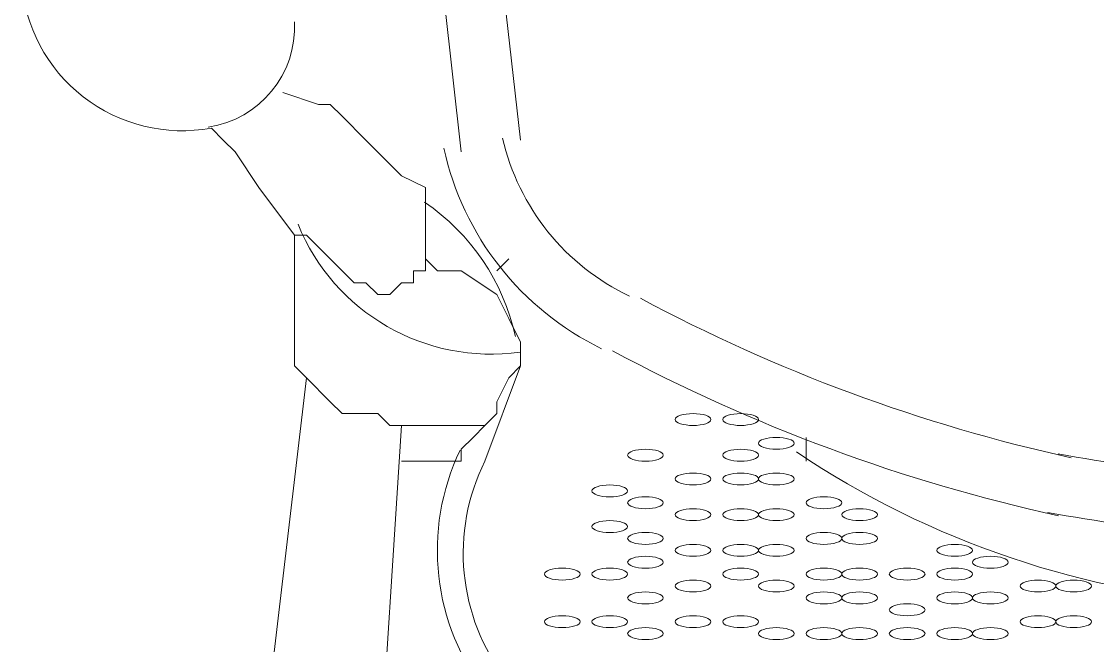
# Model space of a CAD drawing. Header units: metres. Extents: x 29 to 86.9, y -23.2 to 39.7.
# Drawn here: x 80.2624 to 80.4836, y -16.9537 to -16.8254 of the extents above; entities that cross this region are included whole.
import ezdxf

# ---------------------------------------------------------------- set-up
doc = ezdxf.new("R2010")
doc.units = ezdxf.units.M
doc.header["$LTSCALE"] = 100
doc.layers.get('0').update_dxf_attribs({"color": 254})
doc.layers.add('Arqui', color=8, linetype='Continuous', lineweight=0)

# ---------------------------------------------------------------- blocks, each defined once
blk = doc.blocks.new('A$C9582355f')
at = {"layer": 'Arqui'}
for points in [[(51.37009953276555, 6.311762311393977), (51.35787153276561, 6.421814311393973), (51.35542593276551, 6.529420711393868), (51.35542593276551, 6.541648711393918), (51.35542593276551, 6.551431111393867), (51.35298033276553, 6.551431111393867), (51.35053473276554, 6.553876711393968), (51.34564353276556, 6.553876711393968), (51.34564353276556, 6.55876791139417), (51.34319793276558, 6.563659111393918), (51.33586113276561, 6.615016711394219)], [(51.36765393276556, 6.529420711393868), (51.37009953276555, 6.421814311393973), (51.3823275327656, 6.314207911394078)], [(51.36276273276559, 6.289751911393978), (51.36276273276559, 6.292197511394079), (51.36276273276559, 6.297088711393826), (51.36276273276559, 6.299534311393927), (51.36276273276559, 6.304425511394129), (51.35787153276561, 6.30687111139423), (51.35053473276554, 6.314207911394078), (51.34564353276556, 6.319099111393825), (51.34319793276558, 6.321544711393926), (51.34075233276559, 6.321544711393926), (51.33341553276551, 6.323990311394027)], [(51.37743633276551, 6.287306311393877), (51.37988193276561, 6.289751911393978)], [(51.35298033276553, 6.179699911393982), (51.35787153276561, 6.255513511393929)], [(51.37499073276553, 6.255513511393929), (51.37254513276554, 6.253067911393828), (51.37009953276555, 6.250622311394181), (51.37009953276555, 6.24817671139408), (51.36765393276556, 6.24817671139408), (51.36276273276559, 6.24817671139408), (51.35787153276561, 6.24817671139408)], [(51.44102193276552, 6.253067911393828), (51.44102193276552, 6.250622311394181), (51.44102193276552, 6.24817671139408)]]:
    blk.add_lwpolyline(points, dxfattribs=at)
for points in [[(51.33586113276561, 6.29464311139418), (51.32852433276554, 6.304425511394129), (51.32363313276556, 6.311762311393977), (51.32118753276558, 6.314207911394078), (51.31874193276559, 6.316653511394179, -0.4491904812949813), (51.27971282246955, 6.347095141849877)], [(51.37933025431749, 6.203284617482041, -0.2864121761056896), (51.37499073276553, 6.24817671139408), (51.3823275327656, 6.267741511393979)], [(51.35050642347841, 6.180136240685442, -1.027903158018078), (51.32852433276554, 6.182145511394083), (51.3383067327656, 6.265295911393878)], [(51.43902143196561, 6.25006129075382, 0.1333274390357616), (51.53150913276562, 6.218829511394233), (51.56819313276554, 6.216383911394132), (51.60487713276558, 6.218829511394233, 0.1333274390359787), (51.69736483356559, 6.25006129075382)]]:
    blk.add_lwpolyline(points, format="xyb", dxfattribs=at)
blk.add_lwpolyline([(51.33586113276561, 6.29464311139418), (51.33586113276561, 6.27018711139408), (51.33586113276561, 6.267741511393979), (51.3383067327656, 6.265295911393878), (51.34319793276558, 6.260404711394131), (51.34564353276556, 6.25795911139403), (51.35053473276554, 6.25795911139403), (51.35298033276553, 6.25795911139403), (51.35542593276551, 6.255513511393929), (51.35787153276561, 6.255513511393929), (51.36276273276559, 6.255513511393929), (51.37009953276555, 6.255513511393929), (51.37499073276553, 6.255513511393929), (51.37743633276551, 6.25795911139403), (51.37743633276551, 6.260404711394131), (51.37988193276561, 6.265295911393878), (51.3823275327656, 6.267741511393979), (51.3823275327656, 6.27018711139408), (51.3823275327656, 6.272632711394181), (51.37988193276561, 6.277523911393928), (51.37743633276551, 6.28241511139413), (51.37009953276555, 6.287306311393877), (51.36520833276558, 6.287306311393877), (51.36276273276559, 6.289751911393978), (51.36276273276559, 6.287306311393877), (51.3603171327656, 6.287306311393877), (51.3603171327656, 6.284860711394231), (51.35787153276561, 6.284860711394231), (51.35542593276551, 6.28241511139413), (51.35298033276553, 6.28241511139413), (51.35053473276554, 6.284860711394231), (51.34808913276555, 6.284860711394231), (51.34564353276556, 6.287306311393877), (51.34319793276558, 6.289751911393978), (51.34075233276559, 6.292197511394079), (51.3383067327656, 6.29464311139418)], close=True, dxfattribs=at)
for points in [[(51.40697614822153, 6.281661377473938, 0.06904268617296556), (51.49554619346958, 6.248874245426123, -0.06904268617296556)], [(51.49283421871752, 6.249646150154149, 0.03702424981653563), (51.55273657392553, 6.243456165362204, -0.03702424981653563)]]:
    blk.add_lwpolyline(points, format="xyb", close=True, dxfattribs=at)
for centre, radius, start, end in [((51.31507355279945, 6.337441091454366), 0.02078757141585036, 278.3440476730934, 2.889462679554633), ((51.4251255662893, 6.325213151317712), 0.04768924495999383, 192.83756601006, 244.6929879346418), ((51.4251255568426, 6.325213121204797), 0.05991722556788363, 192.21680711305, 244.1436634899828), ((51.33708398649554, 6.26407314078142), 0.04524353822665116, 12.43650084633528, 55.67873892200437), ((51.3762135540116, 6.312985122325699), 0.0427980154408161, 202.1154694373844, 278.0474508717234), ((51.56941575434445, 6.584446591449705), 0.3436066231021728, 241.7871268446955, 257.5854737641031), ((51.56941556866633, 6.584446073752133), 0.3558340827163442, 241.787115797894, 257.5854830796574), ((51.41289750402649, 6.229834697629485), 0.04768917459722642, 154.4128100542981, 218.3422815537811), ((51.56452498207085, 6.650480476151188), 0.4194229748834808, 259.8596483171588, 268.3410398724073)]:
    blk.add_arc(centre, radius, start, end, dxfattribs=at)
for points in [[(51.41778873276559, 6.25795911139403), (51.41576272435753, 6.25795911139403), (51.41412033276555, 6.257411639378006), (51.41412033276555, 6.256736311393979)], [(51.41412033276555, 6.256736311393979), (51.41412033276555, 6.256060983409952), (51.41576272435753, 6.255513511393929), (51.41778873276559, 6.255513511393929)], [(51.42145713276562, 6.256736311393979), (51.42145713276562, 6.257411639378006), (51.41981474117352, 6.25795911139403), (51.41778873276559, 6.25795911139403)], [(51.41778873276559, 6.255513511393929), (51.41981474117352, 6.255513511393929), (51.42145713276562, 6.256060983409952), (51.42145713276562, 6.256736311393979)], [(51.42757113276554, 6.25795911139403), (51.4255451243576, 6.25795911139403), (51.42390273276561, 6.257411639378006), (51.42390273276561, 6.256736311393979)], [(51.42390273276561, 6.256736311393979), (51.42390273276561, 6.256060983409952), (51.4255451243576, 6.255513511393929), (51.42757113276554, 6.255513511393929)], [(51.43123953276557, 6.256736311393979), (51.43123953276557, 6.257411639378006), (51.42959714117359, 6.25795911139403), (51.42757113276554, 6.25795911139403)], [(51.42757113276554, 6.255513511393929), (51.42959714117359, 6.255513511393929), (51.43123953276557, 6.256060983409952), (51.43123953276557, 6.256736311393979)], [(51.43490793276561, 6.253067911393828), (51.43288192435756, 6.253067911393828), (51.43123953276557, 6.252520439377804), (51.43123953276557, 6.251845111394232)], [(51.43857633276554, 6.251845111394232), (51.43857633276554, 6.252520439377804), (51.43693394117355, 6.253067911393828), (51.43490793276561, 6.253067911393828)], [(51.40800633276552, 6.250622311394181), (51.40598032435759, 6.250622311394181), (51.4043379327656, 6.250074839378158), (51.4043379327656, 6.249399511394131)], [(51.41167473276556, 6.249399511394131), (51.41167473276556, 6.250074839378158), (51.41003234117358, 6.250622311394181), (51.40800633276552, 6.250622311394181)], [(51.42757113276554, 6.250622311394181), (51.4255451243576, 6.250622311394181), (51.42390273276561, 6.250074839378158), (51.42390273276561, 6.249399511394131)], [(51.43123953276557, 6.249399511394131), (51.43123953276557, 6.250074839378158), (51.42959714117359, 6.250622311394181), (51.42757113276554, 6.250622311394181)], [(51.43123953276557, 6.251845111394232), (51.43123953276557, 6.251169783410205), (51.43288192435756, 6.250622311394181), (51.43490793276561, 6.250622311394181)], [(51.43490793276561, 6.250622311394181), (51.43693394117355, 6.250622311394181), (51.43857633276554, 6.251169783410205), (51.43857633276554, 6.251845111394232)], [(51.4043379327656, 6.249399511394131), (51.4043379327656, 6.248724183410104), (51.40598032435759, 6.24817671139408), (51.40800633276552, 6.24817671139408)], [(51.40800633276552, 6.24817671139408), (51.41003234117358, 6.24817671139408), (51.41167473276556, 6.248724183410104), (51.41167473276556, 6.249399511394131)], [(51.42390273276561, 6.249399511394131), (51.42390273276561, 6.248724183410104), (51.4255451243576, 6.24817671139408), (51.42757113276554, 6.24817671139408)], [(51.42757113276554, 6.24817671139408), (51.42959714117359, 6.24817671139408), (51.43123953276557, 6.248724183410104), (51.43123953276557, 6.249399511394131)], [(51.41778873276559, 6.24573111139398), (51.41576272435753, 6.24573111139398), (51.41412033276555, 6.245183639377956), (51.41412033276555, 6.244508311393929)], [(51.42145713276562, 6.244508311393929), (51.42145713276562, 6.245183639377956), (51.41981474117352, 6.24573111139398), (51.41778873276559, 6.24573111139398)], [(51.42757113276554, 6.24573111139398), (51.4255451243576, 6.24573111139398), (51.42390273276561, 6.245183639377956), (51.42390273276561, 6.244508311393929)], [(51.43123953276557, 6.244508311393929), (51.43123953276557, 6.245183639377956), (51.42959714117359, 6.24573111139398), (51.42757113276554, 6.24573111139398)], [(51.43490793276561, 6.24573111139398), (51.43288192435756, 6.24573111139398), (51.43123953276557, 6.245183639377956), (51.43123953276557, 6.244508311393929)], [(51.43857633276554, 6.244508311393929), (51.43857633276554, 6.245183639377956), (51.43693394117355, 6.24573111139398), (51.43490793276561, 6.24573111139398)], [(51.40066953276556, 6.243285511393879), (51.39864352435762, 6.243285511393879), (51.39700113276552, 6.242738039377855), (51.39700113276552, 6.242062711393828)], [(51.4043379327656, 6.242062711393828), (51.4043379327656, 6.242738039377855), (51.40269554117361, 6.243285511393879), (51.40066953276556, 6.243285511393879)], [(51.41412033276555, 6.244508311393929), (51.41412033276555, 6.243832983409902), (51.41576272435753, 6.243285511393879), (51.41778873276559, 6.243285511393879)], [(51.41778873276559, 6.243285511393879), (51.41981474117352, 6.243285511393879), (51.42145713276562, 6.243832983409902), (51.42145713276562, 6.244508311393929)], [(51.42390273276561, 6.244508311393929), (51.42390273276561, 6.243832983409902), (51.4255451243576, 6.243285511393879), (51.42757113276554, 6.243285511393879)], [(51.42757113276554, 6.243285511393879), (51.42959714117359, 6.243285511393879), (51.43123953276557, 6.243832983409902), (51.43123953276557, 6.244508311393929)], [(51.43123953276557, 6.244508311393929), (51.43123953276557, 6.243832983409902), (51.43288192435756, 6.243285511393879), (51.43490793276561, 6.243285511393879)], [(51.43490793276561, 6.243285511393879), (51.43693394117355, 6.243285511393879), (51.43857633276554, 6.243832983409902), (51.43857633276554, 6.244508311393929)], [(51.39700113276552, 6.242062711393828), (51.39700113276552, 6.241387383409801), (51.39864352435762, 6.240839911394232), (51.40066953276556, 6.240839911394232)], [(51.40066953276556, 6.240839911394232), (51.40269554117361, 6.240839911394232), (51.4043379327656, 6.241387383409801), (51.4043379327656, 6.242062711393828)], [(51.40800633276552, 6.240839911394232), (51.40598032435759, 6.240839911394232), (51.4043379327656, 6.240292439378209), (51.4043379327656, 6.239617111394182)], [(51.41167473276556, 6.239617111394182), (51.41167473276556, 6.240292439378209), (51.41003234117358, 6.240839911394232), (51.40800633276552, 6.240839911394232)], [(51.44469033276556, 6.240839911394232), (51.44266432435762, 6.240839911394232), (51.44102193276552, 6.240292439378209), (51.44102193276552, 6.239617111394182)], [(51.4483587327656, 6.239617111394182), (51.4483587327656, 6.240292439378209), (51.44671634117361, 6.240839911394232), (51.44469033276556, 6.240839911394232)], [(51.4043379327656, 6.239617111394182), (51.4043379327656, 6.238941783410155), (51.40598032435759, 6.238394311394131), (51.40800633276552, 6.238394311394131)], [(51.40800633276552, 6.238394311394131), (51.41003234117358, 6.238394311394131), (51.41167473276556, 6.238941783410155), (51.41167473276556, 6.239617111394182)], [(51.44102193276552, 6.239617111394182), (51.44102193276552, 6.238941783410155), (51.44266432435762, 6.238394311394131), (51.44469033276556, 6.238394311394131)], [(51.44469033276556, 6.238394311394131), (51.44671634117361, 6.238394311394131), (51.4483587327656, 6.238941783410155), (51.4483587327656, 6.239617111394182)], [(51.41778873276559, 6.238394311394131), (51.41576272435753, 6.238394311394131), (51.41412033276555, 6.237846839378108), (51.41412033276555, 6.237171511394081)], [(51.41412033276555, 6.237171511394081), (51.41412033276555, 6.236496183410054), (51.41576272435753, 6.23594871139403), (51.41778873276559, 6.23594871139403)], [(51.42145713276562, 6.237171511394081), (51.42145713276562, 6.237846839378108), (51.41981474117352, 6.238394311394131), (51.41778873276559, 6.238394311394131)], [(51.41778873276559, 6.23594871139403), (51.41981474117352, 6.23594871139403), (51.42145713276562, 6.236496183410054), (51.42145713276562, 6.237171511394081)], [(51.42757113276554, 6.238394311394131), (51.4255451243576, 6.238394311394131), (51.42390273276561, 6.237846839378108), (51.42390273276561, 6.237171511394081)], [(51.42390273276561, 6.237171511394081), (51.42390273276561, 6.236496183410054), (51.4255451243576, 6.23594871139403), (51.42757113276554, 6.23594871139403)], [(51.43123953276557, 6.237171511394081), (51.43123953276557, 6.237846839378108), (51.42959714117359, 6.238394311394131), (51.42757113276554, 6.238394311394131)], [(51.42757113276554, 6.23594871139403), (51.42959714117359, 6.23594871139403), (51.43123953276557, 6.236496183410054), (51.43123953276557, 6.237171511394081)], [(51.43490793276561, 6.238394311394131), (51.43288192435756, 6.238394311394131), (51.43123953276557, 6.237846839378108), (51.43123953276557, 6.237171511394081)], [(51.43123953276557, 6.237171511394081), (51.43123953276557, 6.236496183410054), (51.43288192435756, 6.23594871139403), (51.43490793276561, 6.23594871139403)], [(51.43857633276554, 6.237171511394081), (51.43857633276554, 6.237846839378108), (51.43693394117355, 6.238394311394131), (51.43490793276561, 6.238394311394131)], [(51.43490793276561, 6.23594871139403), (51.43693394117355, 6.23594871139403), (51.43857633276554, 6.236496183410054), (51.43857633276554, 6.237171511394081)], [(51.45202713276552, 6.238394311394131), (51.45000112435758, 6.238394311394131), (51.4483587327656, 6.237846839378108), (51.4483587327656, 6.237171511394081)], [(51.4483587327656, 6.237171511394081), (51.4483587327656, 6.236496183410054), (51.45000112435758, 6.23594871139403), (51.45202713276552, 6.23594871139403)], [(51.45569553276556, 6.237171511394081), (51.45569553276556, 6.237846839378108), (51.45405314117357, 6.238394311394131), (51.45202713276552, 6.238394311394131)], [(51.45202713276552, 6.23594871139403), (51.45405314117357, 6.23594871139403), (51.45569553276556, 6.236496183410054), (51.45569553276556, 6.237171511394081)], [(51.40066953276556, 6.23594871139403), (51.39864352435762, 6.23594871139403), (51.39700113276552, 6.235401239378007), (51.39700113276552, 6.23472591139398)], [(51.39700113276552, 6.23472591139398), (51.39700113276552, 6.234050583409953), (51.39864352435762, 6.233503111393929), (51.40066953276556, 6.233503111393929)], [(51.4043379327656, 6.23472591139398), (51.4043379327656, 6.235401239378007), (51.40269554117361, 6.23594871139403), (51.40066953276556, 6.23594871139403)], [(51.40066953276556, 6.233503111393929), (51.40269554117361, 6.233503111393929), (51.4043379327656, 6.234050583409953), (51.4043379327656, 6.23472591139398)], [(51.40800633276552, 6.233503111393929), (51.40598032435759, 6.233503111393929), (51.4043379327656, 6.232955639377906), (51.4043379327656, 6.232280311393879)], [(51.4043379327656, 6.232280311393879), (51.4043379327656, 6.231604983409852), (51.40598032435759, 6.231057511393828), (51.40800633276552, 6.231057511393828)], [(51.41167473276556, 6.232280311393879), (51.41167473276556, 6.232955639377906), (51.41003234117358, 6.233503111393929), (51.40800633276552, 6.233503111393929)], [(51.40800633276552, 6.231057511393828), (51.41003234117358, 6.231057511393828), (51.41167473276556, 6.231604983409852), (51.41167473276556, 6.232280311393879)], [(51.44469033276556, 6.233503111393929), (51.44266432435762, 6.233503111393929), (51.44102193276552, 6.232955639377906), (51.44102193276552, 6.232280311393879)], [(51.44102193276552, 6.232280311393879), (51.44102193276552, 6.231604983409852), (51.44266432435762, 6.231057511393828), (51.44469033276556, 6.231057511393828)], [(51.4483587327656, 6.232280311393879), (51.4483587327656, 6.232955639377906), (51.44671634117361, 6.233503111393929), (51.44469033276556, 6.233503111393929)], [(51.44469033276556, 6.231057511393828), (51.44671634117361, 6.231057511393828), (51.4483587327656, 6.231604983409852), (51.4483587327656, 6.232280311393879)], [(51.45202713276552, 6.233503111393929), (51.45000112435758, 6.233503111393929), (51.4483587327656, 6.232955639377906), (51.4483587327656, 6.232280311393879)], [(51.4483587327656, 6.232280311393879), (51.4483587327656, 6.231604983409852), (51.45000112435758, 6.231057511393828), (51.45202713276552, 6.231057511393828)], [(51.45569553276556, 6.232280311393879), (51.45569553276556, 6.232955639377906), (51.45405314117357, 6.233503111393929), (51.45202713276552, 6.233503111393929)], [(51.45202713276552, 6.231057511393828), (51.45405314117357, 6.231057511393828), (51.45569553276556, 6.231604983409852), (51.45569553276556, 6.232280311393879)], [(51.41778873276559, 6.231057511393828), (51.41576272435753, 6.231057511393828), (51.41412033276555, 6.230510039377805), (51.41412033276555, 6.229834711394233)], [(51.41412033276555, 6.229834711394233), (51.41412033276555, 6.229159383410206), (51.41576272435753, 6.228611911394182), (51.41778873276559, 6.228611911394182)], [(51.42145713276562, 6.229834711394233), (51.42145713276562, 6.230510039377805), (51.41981474117352, 6.231057511393828), (51.41778873276559, 6.231057511393828)], [(51.41778873276559, 6.228611911394182), (51.41981474117352, 6.228611911394182), (51.42145713276562, 6.229159383410206), (51.42145713276562, 6.229834711394233)], [(51.42757113276554, 6.231057511393828), (51.4255451243576, 6.231057511393828), (51.42390273276561, 6.230510039377805), (51.42390273276561, 6.229834711394233)], [(51.42390273276561, 6.229834711394233), (51.42390273276561, 6.229159383410206), (51.4255451243576, 6.228611911394182), (51.42757113276554, 6.228611911394182)], [(51.43123953276557, 6.229834711394233), (51.43123953276557, 6.230510039377805), (51.42959714117359, 6.231057511393828), (51.42757113276554, 6.231057511393828)], [(51.42757113276554, 6.228611911394182), (51.42959714117359, 6.228611911394182), (51.43123953276557, 6.229159383410206), (51.43123953276557, 6.229834711394233)], [(51.43490793276561, 6.231057511393828), (51.43288192435756, 6.231057511393828), (51.43123953276557, 6.230510039377805), (51.43123953276557, 6.229834711394233)], [(51.43123953276557, 6.229834711394233), (51.43123953276557, 6.229159383410206), (51.43288192435756, 6.228611911394182), (51.43490793276561, 6.228611911394182)], [(51.43857633276554, 6.229834711394233), (51.43857633276554, 6.230510039377805), (51.43693394117355, 6.231057511393828), (51.43490793276561, 6.231057511393828)], [(51.43490793276561, 6.228611911394182), (51.43693394117355, 6.228611911394182), (51.43857633276554, 6.229159383410206), (51.43857633276554, 6.229834711394233)], [(51.47159193276553, 6.231057511393828), (51.4695659243576, 6.231057511393828), (51.46792353276561, 6.230510039377805), (51.46792353276561, 6.229834711394233)], [(51.46792353276561, 6.229834711394233), (51.46792353276561, 6.229159383410206), (51.4695659243576, 6.228611911394182), (51.47159193276553, 6.228611911394182)], [(51.47526033276557, 6.229834711394233), (51.47526033276557, 6.230510039377805), (51.47361794117359, 6.231057511393828), (51.47159193276553, 6.231057511393828)], [(51.47159193276553, 6.228611911394182), (51.47361794117359, 6.228611911394182), (51.47526033276557, 6.229159383410206), (51.47526033276557, 6.229834711394233)], [(51.40800633276552, 6.228611911394182), (51.40598032435759, 6.228611911394182), (51.4043379327656, 6.228064439378159), (51.4043379327656, 6.227389111394132)], [(51.41167473276556, 6.227389111394132), (51.41167473276556, 6.228064439378159), (51.41003234117358, 6.228611911394182), (51.40800633276552, 6.228611911394182)], [(51.47892873276561, 6.228611911394182), (51.47690272435756, 6.228611911394182), (51.47526033276557, 6.228064439378159), (51.47526033276557, 6.227389111394132)], [(51.48259713276553, 6.227389111394132), (51.48259713276553, 6.228064439378159), (51.48095474117355, 6.228611911394182), (51.47892873276561, 6.228611911394182)], [(51.39088713276561, 6.226166311394081), (51.38886112435756, 6.226166311394081), (51.38721873276558, 6.225618839378058), (51.38721873276558, 6.224943511394031)], [(51.39455553276554, 6.224943511394031), (51.39455553276554, 6.225618839378058), (51.39291314117355, 6.226166311394081), (51.39088713276561, 6.226166311394081)], [(51.40066953276556, 6.226166311394081), (51.39864352435762, 6.226166311394081), (51.39700113276552, 6.225618839378058), (51.39700113276552, 6.224943511394031)], [(51.4043379327656, 6.224943511394031), (51.4043379327656, 6.225618839378058), (51.40269554117361, 6.226166311394081), (51.40066953276556, 6.226166311394081)], [(51.4043379327656, 6.227389111394132), (51.4043379327656, 6.226713783410105), (51.40598032435759, 6.226166311394081), (51.40800633276552, 6.226166311394081)], [(51.40800633276552, 6.226166311394081), (51.41003234117358, 6.226166311394081), (51.41167473276556, 6.226713783410105), (51.41167473276556, 6.227389111394132)], [(51.42757113276554, 6.226166311394081), (51.4255451243576, 6.226166311394081), (51.42390273276561, 6.225618839378058), (51.42390273276561, 6.224943511394031)], [(51.43123953276557, 6.224943511394031), (51.43123953276557, 6.225618839378058), (51.42959714117359, 6.226166311394081), (51.42757113276554, 6.226166311394081)], [(51.44469033276556, 6.226166311394081), (51.44266432435762, 6.226166311394081), (51.44102193276552, 6.225618839378058), (51.44102193276552, 6.224943511394031)], [(51.4483587327656, 6.224943511394031), (51.4483587327656, 6.225618839378058), (51.44671634117361, 6.226166311394081), (51.44469033276556, 6.226166311394081)], [(51.45202713276552, 6.226166311394081), (51.45000112435758, 6.226166311394081), (51.4483587327656, 6.225618839378058), (51.4483587327656, 6.224943511394031)], [(51.45569553276556, 6.224943511394031), (51.45569553276556, 6.225618839378058), (51.45405314117357, 6.226166311394081), (51.45202713276552, 6.226166311394081)], [(51.46180953276559, 6.226166311394081), (51.45978352435753, 6.226166311394081), (51.45814113276555, 6.225618839378058), (51.45814113276555, 6.224943511394031)], [(51.46547793276562, 6.224943511394031), (51.46547793276562, 6.225618839378058), (51.46383554117352, 6.226166311394081), (51.46180953276559, 6.226166311394081)], [(51.47159193276553, 6.226166311394081), (51.4695659243576, 6.226166311394081), (51.46792353276561, 6.225618839378058), (51.46792353276561, 6.224943511394031)], [(51.47526033276557, 6.224943511394031), (51.47526033276557, 6.225618839378058), (51.47361794117359, 6.226166311394081), (51.47159193276553, 6.226166311394081)], [(51.47526033276557, 6.227389111394132), (51.47526033276557, 6.226713783410105), (51.47690272435756, 6.226166311394081), (51.47892873276561, 6.226166311394081)], [(51.47892873276561, 6.226166311394081), (51.48095474117355, 6.226166311394081), (51.48259713276553, 6.226713783410105), (51.48259713276553, 6.227389111394132)], [(51.38721873276558, 6.224943511394031), (51.38721873276558, 6.224268183410004), (51.38886112435756, 6.22372071139398), (51.39088713276561, 6.22372071139398)], [(51.39088713276561, 6.22372071139398), (51.39291314117355, 6.22372071139398), (51.39455553276554, 6.224268183410004), (51.39455553276554, 6.224943511394031)], [(51.39700113276552, 6.224943511394031), (51.39700113276552, 6.224268183410004), (51.39864352435762, 6.22372071139398), (51.40066953276556, 6.22372071139398)], [(51.40066953276556, 6.22372071139398), (51.40269554117361, 6.22372071139398), (51.4043379327656, 6.224268183410004), (51.4043379327656, 6.224943511394031)], [(51.41778873276559, 6.22372071139398), (51.41576272435753, 6.22372071139398), (51.41412033276555, 6.223173239377957), (51.41412033276555, 6.22249791139393)], [(51.42145713276562, 6.22249791139393), (51.42145713276562, 6.223173239377957), (51.41981474117352, 6.22372071139398), (51.41778873276559, 6.22372071139398)], [(51.42390273276561, 6.224943511394031), (51.42390273276561, 6.224268183410004), (51.4255451243576, 6.22372071139398), (51.42757113276554, 6.22372071139398)], [(51.42757113276554, 6.22372071139398), (51.42959714117359, 6.22372071139398), (51.43123953276557, 6.224268183410004), (51.43123953276557, 6.224943511394031)], [(51.43490793276561, 6.22372071139398), (51.43288192435756, 6.22372071139398), (51.43123953276557, 6.223173239377957), (51.43123953276557, 6.22249791139393)], [(51.43857633276554, 6.22249791139393), (51.43857633276554, 6.223173239377957), (51.43693394117355, 6.22372071139398), (51.43490793276561, 6.22372071139398)], [(51.44102193276552, 6.224943511394031), (51.44102193276552, 6.224268183410004), (51.44266432435762, 6.22372071139398), (51.44469033276556, 6.22372071139398)], [(51.44469033276556, 6.22372071139398), (51.44671634117361, 6.22372071139398), (51.4483587327656, 6.224268183410004), (51.4483587327656, 6.224943511394031)], [(51.4483587327656, 6.224943511394031), (51.4483587327656, 6.224268183410004), (51.45000112435758, 6.22372071139398), (51.45202713276552, 6.22372071139398)], [(51.45202713276552, 6.22372071139398), (51.45405314117357, 6.22372071139398), (51.45569553276556, 6.224268183410004), (51.45569553276556, 6.224943511394031)], [(51.45814113276555, 6.224943511394031), (51.45814113276555, 6.224268183410004), (51.45978352435753, 6.22372071139398), (51.46180953276559, 6.22372071139398)], [(51.46180953276559, 6.22372071139398), (51.46383554117352, 6.22372071139398), (51.46547793276562, 6.224268183410004), (51.46547793276562, 6.224943511394031)], [(51.46792353276561, 6.224943511394031), (51.46792353276561, 6.224268183410004), (51.4695659243576, 6.22372071139398), (51.47159193276553, 6.22372071139398)], [(51.47159193276553, 6.22372071139398), (51.47361794117359, 6.22372071139398), (51.47526033276557, 6.224268183410004), (51.47526033276557, 6.224943511394031)], [(51.48871113276556, 6.22372071139398), (51.48668512435762, 6.22372071139398), (51.48504273276552, 6.223173239377957), (51.48504273276552, 6.22249791139393)], [(51.4923795327656, 6.22249791139393), (51.4923795327656, 6.223173239377957), (51.49073714117361, 6.22372071139398), (51.48871113276556, 6.22372071139398)], [(51.49604793276552, 6.22372071139398), (51.49402192435758, 6.22372071139398), (51.4923795327656, 6.223173239377957), (51.4923795327656, 6.22249791139393)], [(51.49971633276556, 6.22249791139393), (51.49971633276556, 6.223173239377957), (51.49807394117357, 6.22372071139398), (51.49604793276552, 6.22372071139398)], [(51.40800633276552, 6.221275111393879), (51.40598032435759, 6.221275111393879), (51.4043379327656, 6.220727639377856), (51.4043379327656, 6.220052311393829)], [(51.41167473276556, 6.220052311393829), (51.41167473276556, 6.220727639377856), (51.41003234117358, 6.221275111393879), (51.40800633276552, 6.221275111393879)], [(51.41412033276555, 6.22249791139393), (51.41412033276555, 6.221822583409903), (51.41576272435753, 6.221275111393879), (51.41778873276559, 6.221275111393879)], [(51.41778873276559, 6.221275111393879), (51.41981474117352, 6.221275111393879), (51.42145713276562, 6.221822583409903), (51.42145713276562, 6.22249791139393)], [(51.43123953276557, 6.22249791139393), (51.43123953276557, 6.221822583409903), (51.43288192435756, 6.221275111393879), (51.43490793276561, 6.221275111393879)], [(51.43490793276561, 6.221275111393879), (51.43693394117355, 6.221275111393879), (51.43857633276554, 6.221822583409903), (51.43857633276554, 6.22249791139393)], [(51.44469033276556, 6.221275111393879), (51.44266432435762, 6.221275111393879), (51.44102193276552, 6.220727639377856), (51.44102193276552, 6.220052311393829)], [(51.4483587327656, 6.220052311393829), (51.4483587327656, 6.220727639377856), (51.44671634117361, 6.221275111393879), (51.44469033276556, 6.221275111393879)], [(51.45202713276552, 6.221275111393879), (51.45000112435758, 6.221275111393879), (51.4483587327656, 6.220727639377856), (51.4483587327656, 6.220052311393829)], [(51.45569553276556, 6.220052311393829), (51.45569553276556, 6.220727639377856), (51.45405314117357, 6.221275111393879), (51.45202713276552, 6.221275111393879)], [(51.47159193276553, 6.221275111393879), (51.4695659243576, 6.221275111393879), (51.46792353276561, 6.220727639377856), (51.46792353276561, 6.220052311393829)], [(51.47526033276557, 6.220052311393829), (51.47526033276557, 6.220727639377856), (51.47361794117359, 6.221275111393879), (51.47159193276553, 6.221275111393879)], [(51.47892873276561, 6.221275111393879), (51.47690272435756, 6.221275111393879), (51.47526033276557, 6.220727639377856), (51.47526033276557, 6.220052311393829)], [(51.48259713276553, 6.220052311393829), (51.48259713276553, 6.220727639377856), (51.48095474117355, 6.221275111393879), (51.47892873276561, 6.221275111393879)], [(51.48504273276552, 6.22249791139393), (51.48504273276552, 6.221822583409903), (51.48668512435762, 6.221275111393879), (51.48871113276556, 6.221275111393879)], [(51.48871113276556, 6.221275111393879), (51.49073714117361, 6.221275111393879), (51.4923795327656, 6.221822583409903), (51.4923795327656, 6.22249791139393)], [(51.4923795327656, 6.22249791139393), (51.4923795327656, 6.221822583409903), (51.49402192435758, 6.221275111393879), (51.49604793276552, 6.221275111393879)], [(51.49604793276552, 6.221275111393879), (51.49807394117357, 6.221275111393879), (51.49971633276556, 6.221822583409903), (51.49971633276556, 6.22249791139393)], [(51.4043379327656, 6.220052311393829), (51.4043379327656, 6.219376983409802), (51.40598032435759, 6.218829511394233), (51.40800633276552, 6.218829511394233)], [(51.40800633276552, 6.218829511394233), (51.41003234117358, 6.218829511394233), (51.41167473276556, 6.219376983409802), (51.41167473276556, 6.220052311393829)], [(51.44102193276552, 6.220052311393829), (51.44102193276552, 6.219376983409802), (51.44266432435762, 6.218829511394233), (51.44469033276556, 6.218829511394233)], [(51.44469033276556, 6.218829511394233), (51.44671634117361, 6.218829511394233), (51.4483587327656, 6.219376983409802), (51.4483587327656, 6.220052311393829)], [(51.4483587327656, 6.220052311393829), (51.4483587327656, 6.219376983409802), (51.45000112435758, 6.218829511394233), (51.45202713276552, 6.218829511394233)], [(51.45202713276552, 6.218829511394233), (51.45405314117357, 6.218829511394233), (51.45569553276556, 6.219376983409802), (51.45569553276556, 6.220052311393829)], [(51.46180953276559, 6.218829511394233), (51.45978352435753, 6.218829511394233), (51.45814113276555, 6.218282039378209), (51.45814113276555, 6.217606711394183)], [(51.46547793276562, 6.217606711394183), (51.46547793276562, 6.218282039378209), (51.46383554117352, 6.218829511394233), (51.46180953276559, 6.218829511394233)], [(51.46792353276561, 6.220052311393829), (51.46792353276561, 6.219376983409802), (51.4695659243576, 6.218829511394233), (51.47159193276553, 6.218829511394233)], [(51.47159193276553, 6.218829511394233), (51.47361794117359, 6.218829511394233), (51.47526033276557, 6.219376983409802), (51.47526033276557, 6.220052311393829)], [(51.47526033276557, 6.220052311393829), (51.47526033276557, 6.219376983409802), (51.47690272435756, 6.218829511394233), (51.47892873276561, 6.218829511394233)], [(51.47892873276561, 6.218829511394233), (51.48095474117355, 6.218829511394233), (51.48259713276553, 6.219376983409802), (51.48259713276553, 6.220052311393829)], [(51.45814113276555, 6.217606711394183), (51.45814113276555, 6.216931383410156), (51.45978352435753, 6.216383911394132), (51.46180953276559, 6.216383911394132)], [(51.46180953276559, 6.216383911394132), (51.46383554117352, 6.216383911394132), (51.46547793276562, 6.216931383410156), (51.46547793276562, 6.217606711394183)], [(51.39088713276561, 6.216383911394132), (51.38886112435756, 6.216383911394132), (51.38721873276558, 6.215836439378108), (51.38721873276558, 6.215161111394082)], [(51.38721873276558, 6.215161111394082), (51.38721873276558, 6.214485783410055), (51.38886112435756, 6.213938311394031), (51.39088713276561, 6.213938311394031)], [(51.39455553276554, 6.215161111394082), (51.39455553276554, 6.215836439378108), (51.39291314117355, 6.216383911394132), (51.39088713276561, 6.216383911394132)], [(51.39088713276561, 6.213938311394031), (51.39291314117355, 6.213938311394031), (51.39455553276554, 6.214485783410055), (51.39455553276554, 6.215161111394082)], [(51.40066953276556, 6.216383911394132), (51.39864352435762, 6.216383911394132), (51.39700113276552, 6.215836439378108), (51.39700113276552, 6.215161111394082)], [(51.39700113276552, 6.215161111394082), (51.39700113276552, 6.214485783410055), (51.39864352435762, 6.213938311394031), (51.40066953276556, 6.213938311394031)], [(51.4043379327656, 6.215161111394082), (51.4043379327656, 6.215836439378108), (51.40269554117361, 6.216383911394132), (51.40066953276556, 6.216383911394132)], [(51.40066953276556, 6.213938311394031), (51.40269554117361, 6.213938311394031), (51.4043379327656, 6.214485783410055), (51.4043379327656, 6.215161111394082)], [(51.41778873276559, 6.216383911394132), (51.41576272435753, 6.216383911394132), (51.41412033276555, 6.215836439378108), (51.41412033276555, 6.215161111394082)], [(51.41412033276555, 6.215161111394082), (51.41412033276555, 6.214485783410055), (51.41576272435753, 6.213938311394031), (51.41778873276559, 6.213938311394031)], [(51.42145713276562, 6.215161111394082), (51.42145713276562, 6.215836439378108), (51.41981474117352, 6.216383911394132), (51.41778873276559, 6.216383911394132)], [(51.41778873276559, 6.213938311394031), (51.41981474117352, 6.213938311394031), (51.42145713276562, 6.214485783410055), (51.42145713276562, 6.215161111394082)], [(51.42757113276554, 6.216383911394132), (51.4255451243576, 6.216383911394132), (51.42390273276561, 6.215836439378108), (51.42390273276561, 6.215161111394082)], [(51.42390273276561, 6.215161111394082), (51.42390273276561, 6.214485783410055), (51.4255451243576, 6.213938311394031), (51.42757113276554, 6.213938311394031)], [(51.43123953276557, 6.215161111394082), (51.43123953276557, 6.215836439378108), (51.42959714117359, 6.216383911394132), (51.42757113276554, 6.216383911394132)], [(51.42757113276554, 6.213938311394031), (51.42959714117359, 6.213938311394031), (51.43123953276557, 6.214485783410055), (51.43123953276557, 6.215161111394082)], [(51.48871113276556, 6.216383911394132), (51.48668512435762, 6.216383911394132), (51.48504273276552, 6.215836439378108), (51.48504273276552, 6.215161111394082)], [(51.48504273276552, 6.215161111394082), (51.48504273276552, 6.214485783410055), (51.48668512435762, 6.213938311394031), (51.48871113276556, 6.213938311394031)], [(51.4923795327656, 6.215161111394082), (51.4923795327656, 6.215836439378108), (51.49073714117361, 6.216383911394132), (51.48871113276556, 6.216383911394132)], [(51.48871113276556, 6.213938311394031), (51.49073714117361, 6.213938311394031), (51.4923795327656, 6.214485783410055), (51.4923795327656, 6.215161111394082)], [(51.49604793276552, 6.216383911394132), (51.49402192435758, 6.216383911394132), (51.4923795327656, 6.215836439378108), (51.4923795327656, 6.215161111394082)], [(51.4923795327656, 6.215161111394082), (51.4923795327656, 6.214485783410055), (51.49402192435758, 6.213938311394031), (51.49604793276552, 6.213938311394031)], [(51.49971633276556, 6.215161111394082), (51.49971633276556, 6.215836439378108), (51.49807394117357, 6.216383911394132), (51.49604793276552, 6.216383911394132)], [(51.49604793276552, 6.213938311394031), (51.49807394117357, 6.213938311394031), (51.49971633276556, 6.214485783410055), (51.49971633276556, 6.215161111394082)], [(51.40800633276552, 6.213938311394031), (51.40598032435759, 6.213938311394031), (51.4043379327656, 6.213390839378008), (51.4043379327656, 6.212715511393981)], [(51.4043379327656, 6.212715511393981), (51.4043379327656, 6.212040183409954), (51.40598032435759, 6.21149271139393), (51.40800633276552, 6.21149271139393)], [(51.41167473276556, 6.212715511393981), (51.41167473276556, 6.213390839378008), (51.41003234117358, 6.213938311394031), (51.40800633276552, 6.213938311394031)], [(51.40800633276552, 6.21149271139393), (51.41003234117358, 6.21149271139393), (51.41167473276556, 6.212040183409954), (51.41167473276556, 6.212715511393981)], [(51.43490793276561, 6.213938311394031), (51.43288192435756, 6.213938311394031), (51.43123953276557, 6.213390839378008), (51.43123953276557, 6.212715511393981)], [(51.43123953276557, 6.212715511393981), (51.43123953276557, 6.212040183409954), (51.43288192435756, 6.21149271139393), (51.43490793276561, 6.21149271139393)], [(51.43857633276554, 6.212715511393981), (51.43857633276554, 6.213390839378008), (51.43693394117355, 6.213938311394031), (51.43490793276561, 6.213938311394031)], [(51.43490793276561, 6.21149271139393), (51.43693394117355, 6.21149271139393), (51.43857633276554, 6.212040183409954), (51.43857633276554, 6.212715511393981)], [(51.44469033276556, 6.213938311394031), (51.44266432435762, 6.213938311394031), (51.44102193276552, 6.213390839378008), (51.44102193276552, 6.212715511393981)], [(51.44102193276552, 6.212715511393981), (51.44102193276552, 6.212040183409954), (51.44266432435762, 6.21149271139393), (51.44469033276556, 6.21149271139393)], [(51.4483587327656, 6.212715511393981), (51.4483587327656, 6.213390839378008), (51.44671634117361, 6.213938311394031), (51.44469033276556, 6.213938311394031)], [(51.44469033276556, 6.21149271139393), (51.44671634117361, 6.21149271139393), (51.4483587327656, 6.212040183409954), (51.4483587327656, 6.212715511393981)], [(51.45202713276552, 6.213938311394031), (51.45000112435758, 6.213938311394031), (51.4483587327656, 6.213390839378008), (51.4483587327656, 6.212715511393981)], [(51.4483587327656, 6.212715511393981), (51.4483587327656, 6.212040183409954), (51.45000112435758, 6.21149271139393), (51.45202713276552, 6.21149271139393)], [(51.45569553276556, 6.212715511393981), (51.45569553276556, 6.213390839378008), (51.45405314117357, 6.213938311394031), (51.45202713276552, 6.213938311394031)], [(51.45202713276552, 6.21149271139393), (51.45405314117357, 6.21149271139393), (51.45569553276556, 6.212040183409954), (51.45569553276556, 6.212715511393981)], [(51.46180953276559, 6.213938311394031), (51.45978352435753, 6.213938311394031), (51.45814113276555, 6.213390839378008), (51.45814113276555, 6.212715511393981)], [(51.45814113276555, 6.212715511393981), (51.45814113276555, 6.212040183409954), (51.45978352435753, 6.21149271139393), (51.46180953276559, 6.21149271139393)], [(51.46547793276562, 6.212715511393981), (51.46547793276562, 6.213390839378008), (51.46383554117352, 6.213938311394031), (51.46180953276559, 6.213938311394031)], [(51.46180953276559, 6.21149271139393), (51.46383554117352, 6.21149271139393), (51.46547793276562, 6.212040183409954), (51.46547793276562, 6.212715511393981)], [(51.47159193276553, 6.213938311394031), (51.4695659243576, 6.213938311394031), (51.46792353276561, 6.213390839378008), (51.46792353276561, 6.212715511393981)], [(51.46792353276561, 6.212715511393981), (51.46792353276561, 6.212040183409954), (51.4695659243576, 6.21149271139393), (51.47159193276553, 6.21149271139393)], [(51.47526033276557, 6.212715511393981), (51.47526033276557, 6.213390839378008), (51.47361794117359, 6.213938311394031), (51.47159193276553, 6.213938311394031)], [(51.47159193276553, 6.21149271139393), (51.47361794117359, 6.21149271139393), (51.47526033276557, 6.212040183409954), (51.47526033276557, 6.212715511393981)], [(51.47892873276561, 6.213938311394031), (51.47690272435756, 6.213938311394031), (51.47526033276557, 6.213390839378008), (51.47526033276557, 6.212715511393981)], [(51.47526033276557, 6.212715511393981), (51.47526033276557, 6.212040183409954), (51.47690272435756, 6.21149271139393), (51.47892873276561, 6.21149271139393)], [(51.48259713276553, 6.212715511393981), (51.48259713276553, 6.213390839378008), (51.48095474117355, 6.213938311394031), (51.47892873276561, 6.213938311394031)], [(51.47892873276561, 6.21149271139393), (51.48095474117355, 6.21149271139393), (51.48259713276553, 6.212040183409954), (51.48259713276553, 6.212715511393981)]]:
    blk.add_open_spline(points, degree=3, dxfattribs=at)

msp = doc.modelspace()

# ---------------------------------------------------------------- block references
msp.add_blockref('A$C9582355f', (28.98266172889876, -23.16396569870889))

doc.saveas('drawing.dxf')
